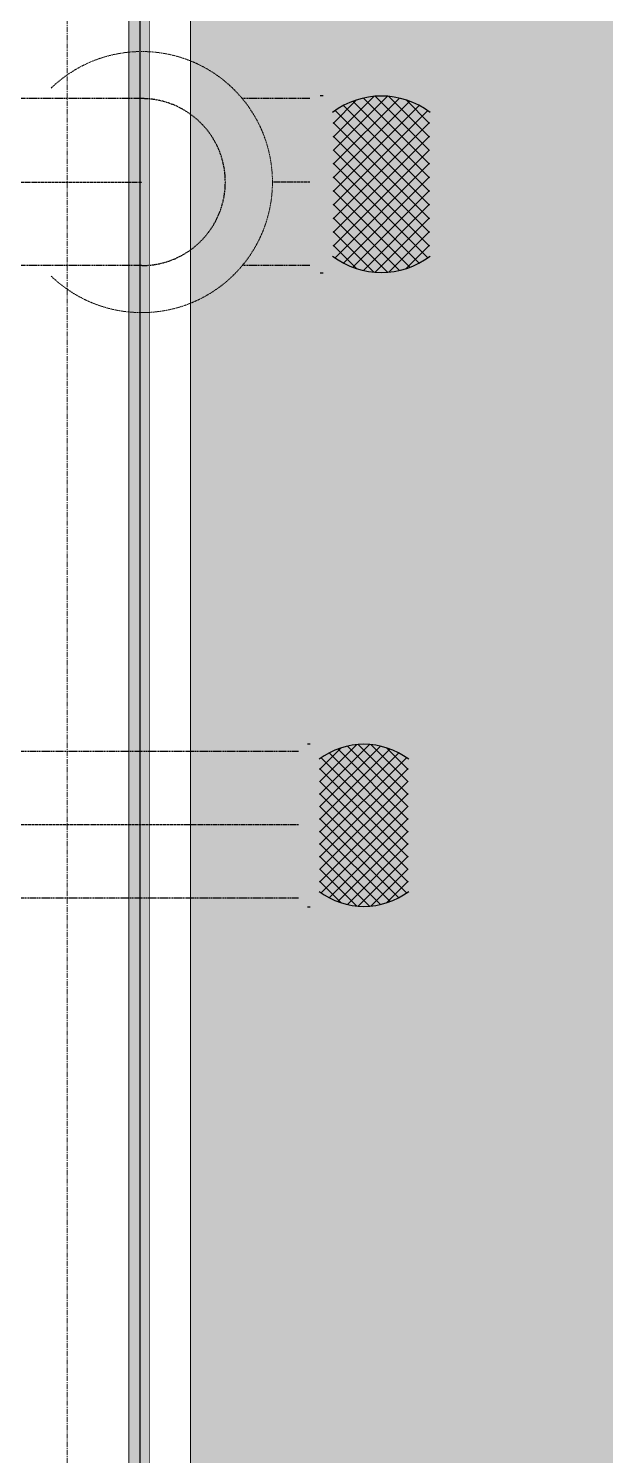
# Model space of a CAD drawing. Header units: millimetres. Extents: x -18489 to 17339, y -1599 to 10961.
# Drawn here: x -14957.5 to -14817.3, y 3256.3 to 3603.3 of the extents above; entities that cross this region are included whole.
import ezdxf

# ---------------------------------------------------------------- set-up
doc = ezdxf.new("R2010")
doc.units = ezdxf.units.MM
for name, pattern in [('188K-SM-07-F10-MECH-CHW PIPE-Y2257103$0$Micron CUP L10 HVAC 2nd PIPE$0$CENTER', [2, 1.25, -0.25, 0.25, -0.25]), ('188K-SM-07-F10-MECH-CHW PIPE-Y2257103$0$Micron CUP L10 HVAC 2nd PIPE$0$JIS_02_1.0', [2, 1, -1]), ('188K-SM-07-F10-MECH-CHW PIPE-Y2257103$0$XKA01LR1-HVAC-PIPE-冷卻水-Y2225103 Shawn$0$CENTER', [2, 1.25, -0.25, 0.25, -0.25])]:
    doc.linetypes.add(name, pattern=pattern)
for name, color, linetype in [('188K-SM-03-F10-MECH-EQ-Y2257103$0$M-EQU-FOUNDATION', 8, 'Continuous'), ('188K-SM-07-F10-MECH-CHW PIPE-Y2257103$0$0 XC', 8, 'Continuous'), ('188K-SM-07-F10-MECH-CHW PIPE-Y2257103$0$M-CWTR-12PIPE-S', 3, 'Continuous'), ('188K-SM-07-F10-MECH-CHW PIPE-Y2257103$0$Micron CUP L10 HVAC 2nd PIPE$0$M-P-12CHR-2nd-PIPE', 4, '188K-SM-07-F10-MECH-CHW PIPE-Y2257103$0$Micron CUP L10 HVAC 2nd PIPE$0$JIS_02_1.0'), ('188K-SM-07-F10-MECH-CHW PIPE-Y2257103$0$Micron CUP L10 HVAC 2nd PIPE$0$M-P-2nd -CWS-D', 15, '188K-SM-07-F10-MECH-CHW PIPE-Y2257103$0$Micron CUP L10 HVAC 2nd PIPE$0$JIS_02_1.0'), ('188K-SM-07-F10-MECH-CHW PIPE-Y2257103$0$Micron CUP L10 HVAC 2nd PIPE$0$M-P-2nd Cen', 8, '188K-SM-07-F10-MECH-CHW PIPE-Y2257103$0$Micron CUP L10 HVAC 2nd PIPE$0$CENTER'), ('188K-SM-07-F10-MECH-CHW PIPE-Y2257103$0$Micron CUP L10 HVAC 2nd PIPE$0$M-VALVE', 53, 'Continuous')]:
    doc.layers.add(name, color=color, linetype=linetype)
doc.layers.add('188K-SM-07-F10-MECH-CHW PIPE-Y2257103$0$Micron CUP L10 HVAC 2nd PIPE$0$M-P-2nd VALVE', color=53, linetype='188K-SM-07-F10-MECH-CHW PIPE-Y2257103$0$Micron CUP L10 HVAC 2nd PIPE$0$JIS_02_1.0', lineweight=0)
doc.layers.add('188K-SM-07-F10-MECH-CHW PIPE-Y2257103$0$XKA01LR1-HVAC-PIPE-冷卻水-Y2225103 Shawn$0$M-PIPE-CEN', color=8, linetype='188K-SM-07-F10-MECH-CHW PIPE-Y2257103$0$XKA01LR1-HVAC-PIPE-冷卻水-Y2225103 Shawn$0$CENTER', lineweight=9)

# ---------------------------------------------------------------- blocks, each defined once
blk = doc.blocks.new('188K-SM-03-F10-MECH-EQ-Y2257103')
at = {"layer": '188K-SM-03-F10-MECH-EQ-Y2257103$0$M-EQU-FOUNDATION'}
h = blk.add_hatch(dxfattribs=at)
h.set_pattern_fill('AR-CONC', color=256, scale=0.1)
h.set_pattern_definition([(50, (4473.521, 709.199), (18.218467, -1.593909), [1.905, -20.955]), (355, (4473.521, 709.2), (-3.524342, 19.105685), [1.524, -16.764058]), (100.45144, (4475.04, 709.066), (14.694125, 17.511775), [1.619001, -17.809024]), (46.1842, (4473.521, 714.28), (27.107904, -4.204233), [2.8575, -31.4325]), (96.63556, (4475.78, 713.93), (23.740413, 24.742612), [2.428502, -26.71356]), (351.18415, (4473.52, 714.28), (23.740413, 24.742612), [2.285997, -25.145973]), (21, (4476.061, 713.009), (15.161439, -10.22652), [1.905, -20.955]), (326, (4476.061, 713.01), (6.180203, 18.418797), [1.524, -16.764]), (71.45144, (4477.325, 712.157), (21.341642, 8.192277), [1.619001, -17.808994]), (37.5, (4473.5214, 709.199), (0.3088603, 8.4555039), [0, -16.5608, 0, -17.018, 0, -16.8275]), (7.5, (4473.521, 709.199), (6.6819663, 10.0180575), [0, -9.7028, 0, -16.1798, 0, -6.4135]), (327.5, (4467.857, 709.199), (13.5590595, -0.5728744), [0, -6.35, 0, -19.812, 0, -26.289]), (317.5, (4465.317, 709.199), (14.812918, 2.542649), [0, -8.255, 0, -13.1572, 0, -18.669])])
h.paths.add_polyline_path([(-14928.15, 5602.46), (-14278.15, 5602.46), (-14278.15, 1902.46), (-14928.15, 1902.46)], flags=16)
h.paths.add_polyline_path([(-14933.15, 5607.46), (-14273.15, 5607.46), (-14273.15, 1897.46), (-14933.15, 1897.46)])
h = blk.add_hatch(dxfattribs=at)
h.set_pattern_fill('AR-CONC', color=256, scale=0.3)
h.set_pattern_definition([(50, (4473.52, 709.2), (54.6554, -4.78173), [5.715, -62.865]), (355, (4473.52, 709.2), (-10.57303, 57.31705), [4.572, -50.29218]), (100.45144, (4478.076, 708.8), (44.08237, 52.53533), [4.857, -53.42707]), (46.1842, (4473.52, 724.44), (81.32371, -12.6127), [8.5725, -94.2975]), (96.63556, (4480.3, 723.39), (71.22124, 74.22784), [7.2855, -80.14068]), (351.18415, (4473.52, 724.44), (71.22124, 74.22784), [6.858, -75.43792]), (21, (4481.14, 720.63), (45.48432, -30.67956), [5.715, -62.865]), (326, (4481.14, 720.63), (18.54061, 55.25639), [4.572, -50.292]), (71.45144, (4484.93, 718.07), (64.02493, 24.57683), [4.857, -53.42698]), (37.5, (4473.521, 709.2), (0.926581, 25.366512), [0, -49.6824, 0, -51.054, 0, -50.4825]), (7.5, (4473.52, 709.2), (20.0459, 30.054172), [0, -29.1084, 0, -48.5394, 0, -19.2405]), (327.5, (4456.529, 709.2), (40.677179, -1.718623), [0, -19.05, 0, -59.436, 0, -78.867]), (317.5, (4448.91, 709.2), (44.438754, 7.62795), [0, -24.765, 0, -39.4716, 0, -56.007])])
h.paths.add_polyline_path([(-14918.15, 5592.46), (-14288.15, 5592.46), (-14288.15, 1912.46), (-14918.15, 1912.46)])
at = {"layer": '188K-SM-03-F10-MECH-EQ-Y2257103$0$M-EQU-FOUNDATION', "const_width": 0.2}
for points in [[(-14933.15, 5607.46), (-14273.15, 5607.46), (-14273.15, 1897.46), (-14933.15, 1897.46)], [(-14928.15, 5602.46), (-14278.15, 5602.46), (-14278.15, 1902.46), (-14928.15, 1902.46)], [(-14918.15, 5592.46), (-14288.15, 5592.46), (-14288.15, 1912.46), (-14918.15, 1912.46)]]:
    blk.add_lwpolyline(points, close=True, dxfattribs=at)
blk = doc.blocks.new('188K-SM-07-F10-MECH-CHW PIPE-Y2257103$0$Micron CUP L10 HVAC 2nd PIPE$0$A$Cd80deb1c')
for p, q in [((22.6, 198.2), (29.1, 198.2)), ((173.2, 196.5), (51.7, 75.1)), ((142.5, 196.3), (51.7, 105.5)), ((199.7, 192.6), (51.7, 44.6)), ((104.1, 188.5), (51.7, 136)), ((223, 185.6), (51.7, 14.1)), ((244, 176.1), (51.7, -16.3)), ((267.1, -16.3), (74.7, 176.1)), ((267.1, 14.1), (95.7, 185.6)), ((267.1, 44.6), (119.1, 192.6)), ((267.1, 75.1), (145.6, 196.5)), ((267.1, 105.5), (176.3, 196.3)), ((267.1, 136), (214.6, 188.5)), ((263, 164.4), (51.7, -46.7)), ((267.1, -46.7), (55.8, 164.4)), ((267.1, 138.2), (51.7, -77.2)), ((267.1, -77.2), (51.7, 138.2)), ((267.1, 107.7), (51.7, -107.7)), ((267.1, -107.7), (51.7, 107.7)), ((267.1, 77.2), (51.7, -138.2)), ((267.1, -138.2), (51.7, 77.2)), ((263, -164.4), (51.7, 46.7)), ((267.1, 46.7), (55.8, -164.4)), ((244, -176.1), (51.7, 16.3)), ((267.1, 16.3), (74.7, -176.1)), ((223, -185.6), (51.7, -14.1)), ((267.1, -14.1), (95.7, -185.6)), ((199.7, -192.6), (51.7, -44.6)), ((267.1, -44.6), (119.1, -192.6)), ((173.2, -196.5), (51.7, -75.1)), ((267.1, -75.1), (145.6, -196.5)), ((142.5, -196.3), (51.7, -105.5)), ((104.1, -188.5), (51.7, -136)), ((267.1, -105.5), (176.3, -196.3)), ((267.1, -136), (214.6, -188.5)), ((22.6, -198.2), (29.1, -198.2))]:
    blk.add_line(p, q)
for centre, start, end in [((159.4, 16.2), 53, 127), ((159.4, -16.2), 233, 307)]:
    blk.add_arc(centre, 180.9, start, end)
blk = doc.blocks.new('188K-SM-07-F10-MECH-CHW PIPE-Y2257103$0$Micron CUP L10 HVAC 2nd PIPE$0$A$C346f1867')
for p, q in [((-290.7, 215.7), (-283.7, 215.7)), ((-126.8, 213.9), (-259.1, 81.7)), ((-160.3, 213.7), (-259.1, 114.9)), ((-98, 209.6), (-259.1, 48.5)), ((-24.6, 48.5), (-185.7, 209.6)), ((-24.6, 81.7), (-156.9, 213.9)), ((-24.6, 114.9), (-123.4, 213.7)), ((-202, 205.2), (-259.1, 148.1)), ((-72.6, 202), (-259.1, 15.4)), ((-49.7, 191.7), (-259.1, -17.7)), ((-29.1, 179), (-259.1, -50.9)), ((-24.6, -50.9), (-254.6, 179)), ((-24.6, -17.7), (-234, 191.7)), ((-24.6, 15.4), (-211.1, 202)), ((-24.6, 148.1), (-81.7, 205.2)), ((-24.6, 150.4), (-259.1, -84.1)), ((-24.6, -84.1), (-259.1, 150.4)), ((-24.6, 117.2), (-259.1, -117.2)), ((-24.6, -117.2), (-259.1, 117.2)), ((-24.6, 84.1), (-259.1, -150.4)), ((-24.6, -150.4), (-259.1, 84.1)), ((-29.1, -179), (-259.1, 50.9)), ((-24.6, 50.9), (-254.6, -179)), ((-49.7, -191.7), (-259.1, 17.7)), ((-24.6, 17.7), (-234, -191.7)), ((-72.6, -202), (-259.1, -15.4)), ((-24.6, -15.4), (-211.1, -202)), ((-98, -209.6), (-259.1, -48.5)), ((-24.6, -48.5), (-185.7, -209.6)), ((-126.8, -213.9), (-259.1, -81.7)), ((-24.6, -81.7), (-156.9, -213.9)), ((-160.3, -213.7), (-259.1, -114.9)), ((-24.6, -114.9), (-123.4, -213.7)), ((-202, -205.2), (-259.1, -148.1)), ((-24.6, -148.1), (-81.7, -205.2)), ((-290.7, -215.7), (-283.7, -215.7))]:
    blk.add_line(p, q)
for centre, start, end in [((-141.8, 17.6), 53, 127), ((-141.8, -17.6), 233, 307)]:
    blk.add_arc(centre, 196.9, start, end)
blk = doc.blocks.new('188K-SM-07-F10-MECH-CHW PIPE-Y2257103$0$Micron CUP L10 HVAC 2nd PIPE')
at = {"layer": '188K-SM-07-F10-MECH-CHW PIPE-Y2257103$0$Micron CUP L10 HVAC 2nd PIPE$0$M-P-12CHR-2nd-PIPE'}
for p, q in [((-193654.6, 27182.2), (-194529, 27182.2)), ((-193654.6, 26826.2), (-194529, 26826.2))]:
    blk.add_line(p, q, dxfattribs=at)
at = {"layer": '188K-SM-07-F10-MECH-CHW PIPE-Y2257103$0$Micron CUP L10 HVAC 2nd PIPE$0$M-P-2nd -CWS-D'}
for p, q in [((-194035, 28770.3), (-194441, 28770.3)), ((-193626.3, 28770.3), (-193790.9, 28770.3)), ((-194035, 28364.3), (-194441, 28364.3)), ((-193626.3, 28364.3), (-193790.9, 28364.3))]:
    blk.add_line(p, q, dxfattribs=at)
blk.add_arc((-194035, 28567.3), 203, 270, 90, dxfattribs=at)
at = {"layer": '188K-SM-07-F10-MECH-CHW PIPE-Y2257103$0$Micron CUP L10 HVAC 2nd PIPE$0$M-P-2nd Cen'}
for p, q in [((-194441, 28567.3), (-194035, 28567.3)), ((-193626.3, 28567.3), (-193717.5, 28567.3)), ((-193654.6, 27004.2), (-194529, 27004.2))]:
    blk.add_line(p, q, dxfattribs=at)
at = {"layer": '188K-SM-07-F10-MECH-CHW PIPE-Y2257103$0$Micron CUP L10 HVAC 2nd PIPE$0$M-P-2nd VALVE'}
blk.add_arc((-194035, 28567.3), 317.5, 226.0439, 133.935, dxfattribs=at)
at = {"layer": '188K-SM-07-F10-MECH-CHW PIPE-Y2257103$0$Micron CUP L10 HVAC 2nd PIPE$0$M-VALVE'}
for name, p in [('188K-SM-07-F10-MECH-CHW PIPE-Y2257103$0$Micron CUP L10 HVAC 2nd PIPE$0$A$C346f1867', (-193310.9, 28562)), ('188K-SM-07-F10-MECH-CHW PIPE-Y2257103$0$Micron CUP L10 HVAC 2nd PIPE$0$A$Cd80deb1c', (-193654.6, 27003.1))]:
    blk.add_blockref(name, p, dxfattribs=at)
blk = doc.blocks.new('188K-SM-07-F10-MECH-CHW PIPE-Y2257103')
at = {"layer": '188K-SM-07-F10-MECH-CHW PIPE-Y2257103$0$M-CWTR-12PIPE-S'}
blk.add_line((-14930.35, 3254.38), (-14930.35, 5602.94), dxfattribs=at)
at = {"layer": '188K-SM-07-F10-MECH-CHW PIPE-Y2257103$0$XKA01LR1-HVAC-PIPE-冷卻水-Y2225103 Shawn$0$M-PIPE-CEN', "linetype": '188K-SM-07-F10-MECH-CHW PIPE-Y2257103$0$XKA01LR1-HVAC-PIPE-冷卻水-Y2225103 Shawn$0$CENTER'}
blk.add_line((-14948.15, 3254.38), (-14948.15, 5602.94), dxfattribs=at)
at = {"layer": '188K-SM-07-F10-MECH-CHW PIPE-Y2257103$0$0 XC', "xscale": 0.1, "yscale": 0.1, "zscale": 0.1}
blk.add_blockref('188K-SM-07-F10-MECH-CHW PIPE-Y2257103$0$Micron CUP L10 HVAC 2nd PIPE', (4473.52, 709.2), dxfattribs=at)

msp = doc.modelspace()

# ---------------------------------------------------------------- block references
msp.add_blockref('188K-SM-03-F10-MECH-EQ-Y2257103', (0, 0))

# ---------------------------------------------------------------- next in the draw order: block references
msp.add_blockref('188K-SM-07-F10-MECH-CHW PIPE-Y2257103', (0, 0))

doc.saveas('drawing.dxf')
